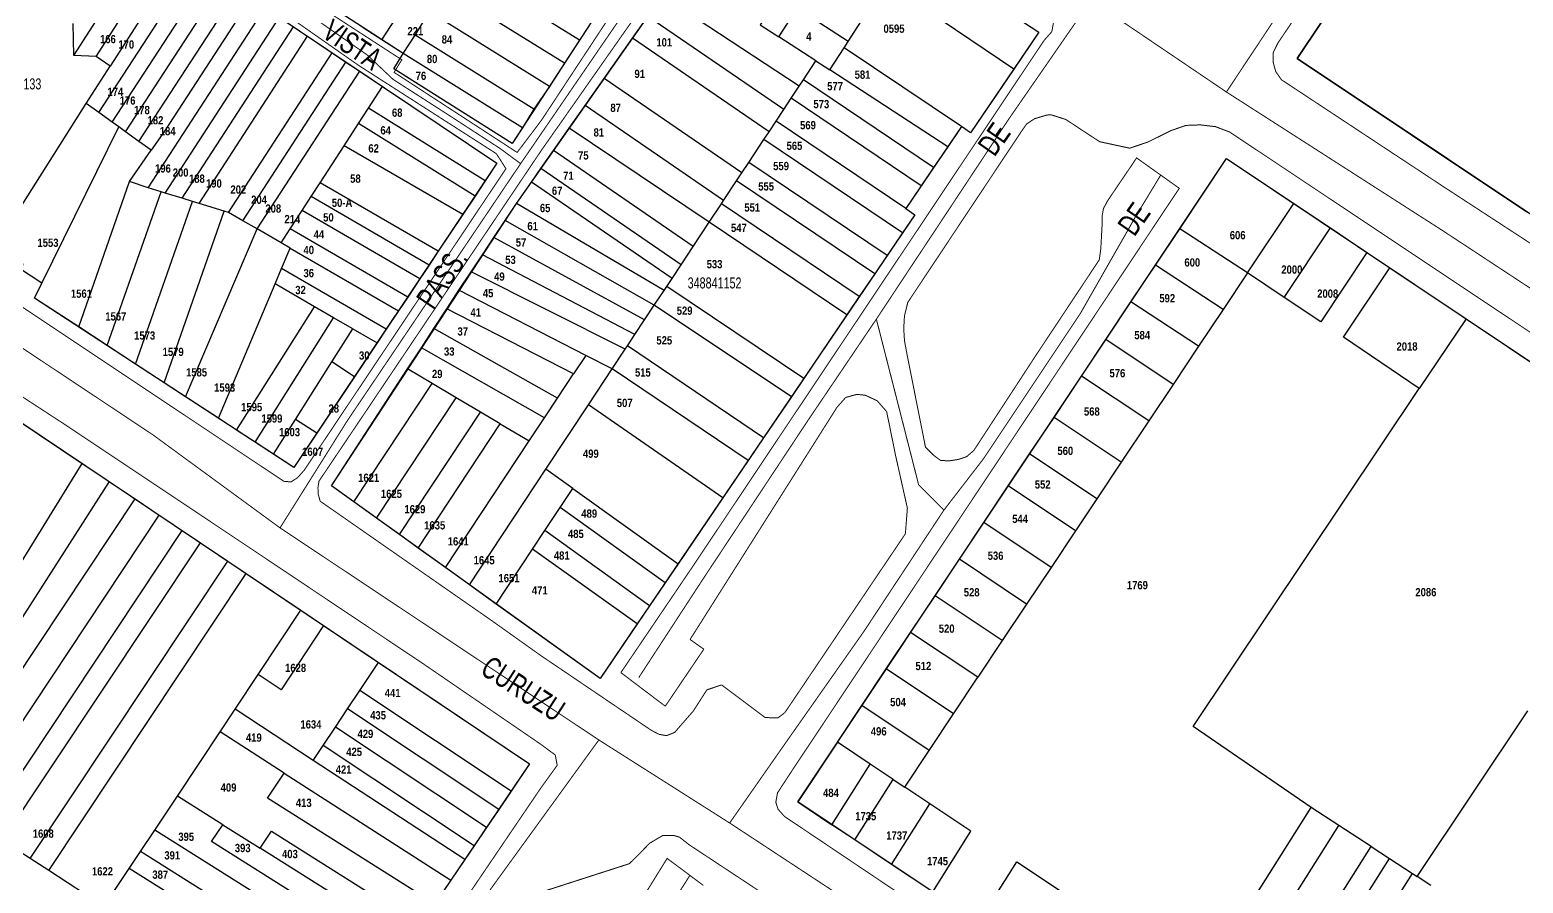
# Model space of a CAD drawing. Extents: x 203136 to 205923, y 4839890 to 4842982.
# Drawn here: x 203664.5 to 203936, y 4840513.5 to 4840668.6 of the extents above; entities that cross this region are included whole.
import ezdxf
from ezdxf.enums import TextEntityAlignment as Align

# ---------------------------------------------------------------- set-up
doc = ezdxf.new("R2010")
doc.units = 0
doc.header["$LTSCALE"] = 1.5
doc.header["$MEASUREMENT"] = 0
for name, color, linetype in [('CD_MALHA_LOTES', 40, 'CONTINUOUS'), ('CD_TXT_QUADRA', 7, 'CONTINUOUS'), ('RU-QUADRAS', 210, 'CONTINUOUS'), ('SV-EIXO-RUA-PAV', 20, 'CONTINUOUS'), ('SV-RUA-PAVIM-S-GUIA-C-GUIA', 7, 'CONTINUOUS'), ('SV-TXT-RUA-PAV-S-GUIA-C-GUIA', 7, 'CONTINUOUS'), ('Th_NmrPort', 1, 'CONTINUOUS')]:
    doc.layers.add(name, color=color, linetype=linetype)
doc.styles.add('3488-41-2D_TXTB$0$ARIAL', font='ARIAL.TTF')
doc.styles.add('ARIAL', font='ARIAL.TTF')
doc.styles.get("Standard").update_dxf_attribs({"font": 'swisscbo.ttf'})

msp = doc.modelspace()

# ---------------------------------------------------------------- linework, layer by layer
at = {"layer": 'CD_MALHA_LOTES', "linetype": 'Continuous', "flags": 128}
for points in [[(203974.28, 4840782.03), (203894.87, 4840663.42)], [(203672.45, 4840663.93), (203686.81, 4840686.33)], [(203676.52, 4840663.74), (203689.75, 4840684.35)], [(203728.45, 4840666.82), (203740.41, 4840685.19)], [(203677, 4840653.58), (203694.8, 4840680.97)], [(203692.3, 4840682.64), (203679.07, 4840662.03)], [(203679.43, 4840651.83), (203697.29, 4840679.3)], [(203764.39, 4840666.71), (203742.48, 4840680.37)], [(203831.84, 4840678.72), (203847.92, 4840668.2)], [(203681.87, 4840650.07), (203699.78, 4840677.63)], [(203684.31, 4840648.32), (203702.27, 4840675.96)], [(203761.66, 4840662.52), (203739.82, 4840676.13)], [(203685.99, 4840639.89), (203707.25, 4840672.61)], [(203704.64, 4840674.37), (203688.94, 4840650.21)], [(203804.34, 4840658.34), (203779.45, 4840674.8)], [(203800.63, 4840667.36), (203803.98, 4840672.51)], [(203813.27, 4840666.5), (203803.98, 4840672.51)], [(203689.06, 4840638.93), (203709.83, 4840670.89)], [(203734.5, 4840667.67), (203737.16, 4840671.9)], [(203758.93, 4840658.33), (203737.16, 4840671.9)], [(203774.05, 4840667.11), (203776.82, 4840671.05)], [(203801.53, 4840654.1), (203776.82, 4840671.05)], [(203813.27, 4840666.5), (203816.79, 4840671.97)], [(203843.35, 4840661.47), (203827.58, 4840672.1)], [(203672.45, 4840663.93), (203672.32, 4840669.75)], [(203692.15, 4840637.99), (203712.4, 4840669.16)], [(203695.23, 4840637.05), (203714.98, 4840667.43)], [(203712.4, 4840669.16), (203714.98, 4840667.43)], [(203714.98, 4840667.43), (203719.46, 4840664.42)], [(203728.45, 4840666.82), (203725.1, 4840669)], [(203732.37, 4840664.28), (203734.5, 4840667.67)], [(203756.13, 4840654.18), (203734.5, 4840667.67)], [(203766.02, 4840669.23), (203764.39, 4840666.71)], [(203768.88, 4840659.74), (203774.05, 4840667.11)], [(203798.89, 4840650.09), (203774.05, 4840667.11)], [(203797.26, 4840669.55), (203800.63, 4840667.36)], [(203807.39, 4840662.96), (203800.63, 4840667.36)], [(203847.92, 4840668.2), (203843.35, 4840661.47)], [(203700.61, 4840635.41), (203719.46, 4840664.42)], [(203719.46, 4840664.42), (203721.95, 4840662.75)], [(203732.37, 4840664.28), (203728.45, 4840666.82)], [(203764.39, 4840666.71), (203761.66, 4840662.52)], [(203809.93, 4840661.31), (203812.53, 4840665.36)], [(203812.53, 4840665.36), (203813.27, 4840666.5)], [(203833.84, 4840651.01), (203812.53, 4840665.36)], [(203676.52, 4840663.74), (203672.45, 4840663.93)], [(203674.7, 4840655.23), (203679.07, 4840662.03)], [(203679.07, 4840662.03), (203676.52, 4840663.74)], [(203703.21, 4840633.91), (203721.95, 4840662.75)], [(203721.95, 4840662.75), (203724.45, 4840661.08)], [(203730.65, 4840661.54), (203732.37, 4840664.28)], [(203754.02, 4840650.79), (203732.37, 4840664.28)], [(203761.66, 4840662.52), (203758.93, 4840658.33)], [(203805.11, 4840659.5), (203807.39, 4840662.96)], [(203807.39, 4840662.96), (203809.93, 4840661.31)], [(203894.87, 4840663.42), (203936.63, 4840635.52)], [(203705.81, 4840632.4), (203724.45, 4840661.08)], [(203724.45, 4840661.08), (203728.6, 4840658.29)], [(203752.19, 4840647.97), (203730.65, 4840661.54)], [(203765.43, 4840654.83), (203768.88, 4840659.74)], [(203793.92, 4840642.59), (203768.88, 4840659.74)], [(203804.34, 4840658.34), (203805.11, 4840659.5)], [(203828.78, 4840643.56), (203805.11, 4840659.5)], [(203831.36, 4840647.35), (203809.93, 4840661.31)], [(203843.35, 4840661.47), (203835.49, 4840649.89)], [(203726.05, 4840654.37), (203728.6, 4840658.29)], [(203728.6, 4840658.29), (203749.4, 4840644.34)], [(203758.93, 4840658.33), (203756.13, 4840654.18)], [(203802.9, 4840656.17), (203804.34, 4840658.34)], [(203658.25, 4840629.23), (203674.7, 4840655.23)], [(203677, 4840653.58), (203674.7, 4840655.23)], [(203679.43, 4840651.83), (203677, 4840653.58)], [(203724.24, 4840651.59), (203726.05, 4840654.37)], [(203747.26, 4840641.14), (203726.05, 4840654.37)], [(203756.13, 4840654.18), (203754.02, 4840650.79)], [(203762.55, 4840650.74), (203765.43, 4840654.83)], [(203790.61, 4840637.58), (203765.43, 4840654.83)], [(203800.15, 4840652), (203801.53, 4840654.1)], [(203801.53, 4840654.1), (203802.9, 4840656.17)], [(203826.54, 4840640.25), (203802.9, 4840656.17)], [(203666.65, 4840622.55), (203680.62, 4840650.97)], [(203680.62, 4840650.97), (203679.43, 4840651.83)], [(203681.87, 4840650.07), (203680.62, 4840650.97)], [(203721.6, 4840647.52), (203724.24, 4840651.59)], [(203745.41, 4840638.35), (203724.24, 4840651.59)], [(203754.02, 4840650.79), (203752.19, 4840647.97)], [(203798.89, 4840650.09), (203800.15, 4840652)], [(203823.73, 4840636.12), (203800.15, 4840652)], [(203833.84, 4840651.01), (203831.36, 4840647.35)], [(203835.49, 4840649.89), (203833.84, 4840651.01)], [(203684.31, 4840648.32), (203681.87, 4840650.07)], [(203686.54, 4840646.71), (203684.31, 4840648.32)], [(203688.94, 4840650.21), (203686.54, 4840646.71)], [(203759.68, 4840646.65), (203762.55, 4840650.74)], [(203788.01, 4840633.65), (203762.55, 4840650.74)], [(203795.18, 4840644.49), (203797.94, 4840648.66)], [(203797.94, 4840648.66), (203798.89, 4840650.09)], [(203823.14, 4840631.68), (203797.94, 4840648.66)], [(203682.61, 4840641.02), (203686.54, 4840646.71)], [(203717.23, 4840640.81), (203721.6, 4840647.52)], [(203743.18, 4840635.02), (203721.6, 4840647.52)], [(203757.38, 4840643.37), (203759.68, 4840646.65)], [(203785.09, 4840629.24), (203759.68, 4840646.65)], [(203831.36, 4840647.35), (203828.78, 4840643.56)], [(203749.4, 4840644.34), (203747.26, 4840641.14)], [(203755.66, 4840640.92), (203757.38, 4840643.37)], [(203782.89, 4840625.9), (203757.38, 4840643.37)], [(203793.92, 4840642.59), (203795.18, 4840644.49)], [(203820.34, 4840627.55), (203795.18, 4840644.49)], [(203828.78, 4840643.56), (203826.54, 4840640.25)], [(203873.56, 4840632.45), (203882.07, 4840645.22)], [(203882.07, 4840645.22), (203894.29, 4840637.04)], [(203673.36, 4840614.58), (203682.61, 4840641.02)], [(203685.99, 4840639.89), (203682.61, 4840641.02)], [(203715.6, 4840638.29), (203717.23, 4840640.81)], [(203738.73, 4840628.35), (203717.23, 4840640.81)], [(203747.26, 4840641.14), (203745.41, 4840638.35)], [(203752.95, 4840637.06), (203755.66, 4840640.92)], [(203781.23, 4840623.4), (203755.66, 4840640.92)], [(203790.61, 4840637.58), (203792.97, 4840641.15)], [(203792.97, 4840641.15), (203793.92, 4840642.59)], [(203818.09, 4840624.23), (203792.97, 4840641.15)], [(203826.54, 4840640.25), (203823.73, 4840636.12)], [(203678.53, 4840611.2), (203688.32, 4840639.15)], [(203683.7, 4840607.82), (203694.06, 4840637.4)], [(203688.32, 4840639.15), (203685.99, 4840639.89)], [(203689.06, 4840638.93), (203688.32, 4840639.15)], [(203692.15, 4840637.99), (203689.06, 4840638.93)], [(203694.06, 4840637.4), (203692.15, 4840637.99)], [(203695.23, 4840637.05), (203694.06, 4840637.4)], [(203713.96, 4840635.77), (203715.6, 4840638.29)], [(203737.06, 4840625.85), (203715.6, 4840638.29)], [(203745.41, 4840638.35), (203743.18, 4840635.02)], [(203790.22, 4840636.98), (203790.61, 4840637.58)], [(203688.88, 4840604.44), (203699.81, 4840635.66)], [(203699.81, 4840635.66), (203695.23, 4840637.05)], [(203700.61, 4840635.41), (203699.81, 4840635.66)], [(203703.21, 4840633.91), (203700.61, 4840635.41)], [(203711.78, 4840632.41), (203713.96, 4840635.77)], [(203735.39, 4840623.35), (203713.96, 4840635.77)], [(203743.18, 4840635.02), (203738.73, 4840628.35)], [(203750.88, 4840633.94), (203752.95, 4840637.06)], [(203779.77, 4840621.2), (203752.95, 4840637.06)], [(203788.01, 4840633.65), (203790.22, 4840636.98)], [(203815.28, 4840620.1), (203790.22, 4840636.98)], [(203825.39, 4840634.99), (203823.14, 4840631.68)], [(203823.73, 4840636.12), (203825.39, 4840634.99)], [(203885.85, 4840624.4), (203894.29, 4840637.04)], [(203894.29, 4840637.04), (203900.94, 4840632.59)], [(203692.79, 4840601.88), (203705.81, 4840632.4)], [(203705.81, 4840632.4), (203703.21, 4840633.91)], [(203710.14, 4840629.89), (203705.81, 4840632.4)], [(203710.14, 4840629.89), (203711.78, 4840632.41)], [(203733.17, 4840620.02), (203711.78, 4840632.41)], [(203748.82, 4840630.83), (203750.88, 4840633.94)], [(203778.01, 4840618.53), (203750.88, 4840633.94)], [(203785.09, 4840629.24), (203788.01, 4840633.65)], [(203813.04, 4840616.79), (203788.01, 4840633.65)], [(203869.12, 4840625.8), (203873.56, 4840632.45)], [(203885.85, 4840624.4), (203873.56, 4840632.45)], [(203892.51, 4840619.96), (203900.94, 4840632.59)], [(203900.94, 4840632.59), (203907.58, 4840628.14)], [(203711.8, 4840628.93), (203710.14, 4840629.89)], [(203746.76, 4840627.71), (203748.82, 4840630.83)], [(203776.24, 4840615.86), (203748.82, 4840630.83)], [(203782.89, 4840625.9), (203785.09, 4840629.24)], [(203823.14, 4840631.68), (203820.34, 4840627.55)], [(203710.23, 4840625.22), (203711.8, 4840628.93)], [(203711.8, 4840628.93), (203731.5, 4840617.52)], [(203738.73, 4840628.35), (203737.06, 4840625.85)], [(203744.71, 4840624.61), (203746.76, 4840627.71)], [(203774.48, 4840613.19), (203746.76, 4840627.71)], [(203820.34, 4840627.55), (203818.09, 4840624.23)], [(203907.58, 4840628.14), (203899.17, 4840615.52)], [(203907.58, 4840628.14), (203911.74, 4840625.36)], [(203666.65, 4840622.55), (203662.74, 4840625.1)], [(203709.06, 4840622.43), (203710.23, 4840625.22)], [(203729.27, 4840614.19), (203710.23, 4840625.22)], [(203737.06, 4840625.85), (203735.39, 4840623.35)], [(203742.49, 4840621.26), (203744.71, 4840624.61)], [(203772.71, 4840610.52), (203744.71, 4840624.61)], [(203781.23, 4840623.4), (203782.89, 4840625.9)], [(203818.09, 4840624.23), (203815.28, 4840620.1)], [(203864.68, 4840619.14), (203869.12, 4840625.8)], [(203881.42, 4840617.74), (203869.12, 4840625.8)], [(203885.85, 4840624.4), (203881.42, 4840617.74)], [(203892.51, 4840619.96), (203885.85, 4840624.4)], [(203903.33, 4840612.75), (203911.74, 4840625.36)], [(203911.74, 4840625.36), (203925.6, 4840616.09)], [(203665.32, 4840619.83), (203666.65, 4840622.55)], [(203698.75, 4840597.99), (203709.06, 4840622.43)], [(203716.24, 4840618.27), (203709.06, 4840622.43)], [(203735.39, 4840623.35), (203733.17, 4840620.02)], [(203740.27, 4840617.9), (203742.49, 4840621.26)], [(203765.55, 4840609.42), (203742.49, 4840621.26)], [(203778.01, 4840618.53), (203779.77, 4840621.2)], [(203779.77, 4840621.2), (203780.28, 4840621.97)], [(203780.28, 4840621.97), (203781.23, 4840623.4)], [(203805.18, 4840605.2), (203780.28, 4840621.97)], [(203673.36, 4840614.58), (203665.32, 4840619.83)], [(203702.06, 4840595.83), (203716.24, 4840618.27)], [(203719.7, 4840616.26), (203716.24, 4840618.27)], [(203733.17, 4840620.02), (203731.5, 4840617.52)], [(203776.24, 4840615.86), (203778.01, 4840618.53)], [(203802.93, 4840601.89), (203778.01, 4840618.53)], [(203815.28, 4840620.1), (203813.04, 4840616.79)], [(203860.12, 4840612.3), (203864.68, 4840619.14)], [(203876.98, 4840611.09), (203864.68, 4840619.14)], [(203899.17, 4840615.52), (203892.51, 4840619.96)], [(203705.41, 4840593.64), (203719.7, 4840616.26)], [(203723.17, 4840614.25), (203719.7, 4840616.26)], [(203731.5, 4840617.52), (203729.27, 4840614.19)], [(203737.94, 4840614.32), (203740.27, 4840617.9)], [(203763.33, 4840606.08), (203740.27, 4840617.9)], [(203774.48, 4840613.19), (203776.24, 4840615.86)], [(203813.04, 4840616.79), (203805.18, 4840605.2)], [(203881.42, 4840617.74), (203876.98, 4840611.09)], [(203925.6, 4840616.09), (203917.1, 4840603.38)], [(203925.6, 4840616.09), (203966.32, 4840588.83)], [(203678.53, 4840611.2), (203673.36, 4840614.58)], [(203719.35, 4840608.22), (203723.17, 4840614.25)], [(203723.17, 4840614.25), (203727.6, 4840611.69)], [(203729.27, 4840614.19), (203727.6, 4840611.69)], [(203735.65, 4840610.81), (203737.94, 4840614.32)], [(203760.38, 4840601.61), (203737.94, 4840614.32)], [(203773.11, 4840611.13), (203774.48, 4840613.19)], [(203683.7, 4840607.82), (203678.53, 4840611.2)], [(203727.6, 4840611.69), (203723.48, 4840605.52)], [(203733.15, 4840606.97), (203735.65, 4840610.81)], [(203758.05, 4840598.09), (203735.65, 4840610.81)], [(203770.35, 4840606.96), (203772.71, 4840610.52)], [(203772.71, 4840610.52), (203773.11, 4840611.13)], [(203797.88, 4840594.44), (203773.11, 4840611.13)], [(203855.68, 4840605.64), (203860.12, 4840612.3)], [(203872.35, 4840604.14), (203860.12, 4840612.3)], [(203876.98, 4840611.09), (203872.35, 4840604.14)], [(203917.1, 4840603.38), (203903.33, 4840612.75)], [(203688.88, 4840604.44), (203683.7, 4840607.82)], [(203712.76, 4840597.79), (203719.35, 4840608.22)], [(203723.48, 4840605.52), (203719.35, 4840608.22)], [(203765.55, 4840609.42), (203763.33, 4840606.08)], [(203770.35, 4840606.96), (203765.55, 4840609.42)], [(203723.48, 4840605.52), (203716.63, 4840595.26)], [(203719.3, 4840585.69), (203733.15, 4840606.97)], [(203737.61, 4840604.33), (203733.15, 4840606.97)], [(203760.38, 4840601.61), (203763.33, 4840606.08)], [(203766.03, 4840600.41), (203770.35, 4840606.96)], [(203795.07, 4840590.31), (203770.35, 4840606.96)], [(203805.18, 4840605.2), (203802.93, 4840601.89)], [(203850.69, 4840598.15), (203855.68, 4840605.64)], [(203867.91, 4840597.49), (203855.68, 4840605.64)], [(203692.79, 4840601.88), (203688.88, 4840604.44)], [(203723.36, 4840582.78), (203737.61, 4840604.33)], [(203742, 4840601.72), (203737.61, 4840604.33)], [(203872.35, 4840604.14), (203867.91, 4840597.49)], [(203875.99, 4840541.95), (203917.1, 4840603.38)], [(203658.25, 4840600.32), (203673.96, 4840589.78)], [(203698.75, 4840597.99), (203692.79, 4840601.88)], [(203727.51, 4840579.81), (203742, 4840601.72)], [(203746.39, 4840599.12), (203742, 4840601.72)], [(203758.05, 4840598.09), (203760.38, 4840601.61)], [(203758.28, 4840588.7), (203766.03, 4840600.41)], [(203790.45, 4840583.5), (203766.03, 4840600.41)], [(203802.93, 4840601.89), (203797.88, 4840594.44)], [(203702.06, 4840595.83), (203698.75, 4840597.99)], [(203708.75, 4840591.45), (203712.76, 4840597.79)], [(203716.63, 4840595.26), (203712.76, 4840597.79)], [(203731.66, 4840576.84), (203746.39, 4840599.12)], [(203735.07, 4840574.39), (203750.01, 4840596.97)], [(203750.01, 4840596.97), (203746.39, 4840599.12)], [(203750.01, 4840596.97), (203755.25, 4840593.86)], [(203755.25, 4840593.86), (203758.05, 4840598.09)], [(203846.25, 4840591.5), (203850.69, 4840598.15)], [(203862.91, 4840590), (203850.69, 4840598.15)], [(203867.91, 4840597.49), (203862.91, 4840590)], [(203705.41, 4840593.64), (203702.06, 4840595.83)], [(203716.63, 4840595.26), (203712.47, 4840589.02)], [(203740.02, 4840570.84), (203755.25, 4840593.86)], [(203797.88, 4840594.44), (203795.07, 4840590.31)], [(203708.75, 4840591.45), (203705.41, 4840593.64)], [(203712.47, 4840589.02), (203708.75, 4840591.45)], [(203842.37, 4840585.67), (203846.25, 4840591.5)], [(203858.47, 4840583.34), (203846.25, 4840591.5)], [(203651.9, 4840554.04), (203673.96, 4840589.78)], [(203673.96, 4840589.78), (203678.86, 4840586.49)], [(203744.39, 4840567.71), (203758.28, 4840588.7)], [(203763.17, 4840585.21), (203758.28, 4840588.7)], [(203795.07, 4840590.31), (203790.45, 4840583.5)], [(203862.91, 4840590), (203858.47, 4840583.34)], [(203678.86, 4840586.49), (203656.23, 4840551.17)], [(203678.86, 4840586.49), (203683.59, 4840583.31)], [(203723.36, 4840582.78), (203719.3, 4840585.69)], [(203837.93, 4840579.02), (203842.37, 4840585.67)], [(203854.59, 4840577.52), (203842.37, 4840585.67)], [(203643.85, 4840523.49), (203683.59, 4840583.31)], [(203683.59, 4840583.31), (203687.99, 4840580.35)], [(203760.87, 4840581.74), (203763.17, 4840585.21)], [(203763.17, 4840585.21), (203782.33, 4840571.52)], [(203790.45, 4840583.5), (203782.33, 4840571.52)], [(203858.47, 4840583.34), (203854.59, 4840577.52)], [(203651.98, 4840526.14), (203687.99, 4840580.35)], [(203687.99, 4840580.35), (203692.15, 4840577.56)], [(203727.51, 4840579.81), (203723.36, 4840582.78)], [(203758.11, 4840577.56), (203760.87, 4840581.74)], [(203779.97, 4840568.05), (203760.87, 4840581.74)], [(203656.16, 4840523.41), (203692.15, 4840577.56)], [(203692.15, 4840577.56), (203695.47, 4840575.34)], [(203731.66, 4840576.84), (203727.51, 4840579.81)], [(203755.88, 4840574.2), (203758.11, 4840577.56)], [(203777.16, 4840563.91), (203758.11, 4840577.56)], [(203833.49, 4840572.36), (203837.93, 4840579.02)], [(203850.15, 4840570.87), (203837.93, 4840579.02)], [(203854.59, 4840577.52), (203850.15, 4840570.87)], [(203659.51, 4840521.22), (203695.47, 4840575.34)], [(203695.47, 4840575.34), (203700.45, 4840571.99)], [(203735.07, 4840574.39), (203731.66, 4840576.84)], [(203740.02, 4840570.84), (203735.07, 4840574.39)], [(203749.27, 4840564.21), (203755.88, 4840574.2)], [(203774.92, 4840560.6), (203755.88, 4840574.2)], [(203829.05, 4840565.71), (203833.49, 4840572.36)], [(203845.71, 4840564.21), (203833.49, 4840572.36)], [(203664.54, 4840517.94), (203700.45, 4840571.99)], [(203667.89, 4840515.75), (203703.77, 4840569.76)], [(203700.45, 4840571.99), (203703.77, 4840569.76)], [(203703.77, 4840569.76), (203713.73, 4840563.07)], [(203744.39, 4840567.71), (203740.02, 4840570.84)], [(203782.33, 4840571.52), (203779.97, 4840568.05)], [(203850.15, 4840570.87), (203845.71, 4840564.21)], [(203749.27, 4840564.21), (203744.39, 4840567.71)], [(203779.97, 4840568.05), (203777.16, 4840563.91)], [(203768.18, 4840550.66), (203749.27, 4840564.21)], [(203777.16, 4840563.91), (203774.92, 4840560.6)], [(203824.61, 4840559.05), (203829.05, 4840565.71)], [(203841.27, 4840557.55), (203829.05, 4840565.71)], [(203845.71, 4840564.21), (203841.27, 4840557.55)], [(203705.98, 4840551.41), (203713.73, 4840563.07)], [(203713.73, 4840563.07), (203717.88, 4840560.28)], [(203717.88, 4840560.28), (203710.14, 4840548.62)], [(203717.88, 4840560.28), (203727.85, 4840553.59)], [(203774.92, 4840560.6), (203768.18, 4840550.66)], [(203820.17, 4840552.4), (203824.61, 4840559.05)], [(203836.84, 4840550.9), (203824.61, 4840559.05)], [(203841.27, 4840557.55), (203836.84, 4840550.9)], [(203724.45, 4840548.48), (203727.85, 4840553.59)], [(203727.85, 4840553.59), (203755.33, 4840535.14)], [(203701.77, 4840545.07), (203705.98, 4840551.41)], [(203710.14, 4840548.62), (203705.98, 4840551.41)], [(203815.73, 4840545.74), (203820.17, 4840552.4)], [(203832.4, 4840544.24), (203820.17, 4840552.4)], [(203832.4, 4840544.24), (203836.84, 4840550.9)], [(203722.23, 4840545.15), (203724.45, 4840548.48)], [(203751.97, 4840530.18), (203724.45, 4840548.48)], [(203699.05, 4840540.98), (203701.77, 4840545.07)], [(203716, 4840535.77), (203701.77, 4840545.07)], [(203720.02, 4840541.82), (203722.23, 4840545.15)], [(203749.72, 4840526.87), (203722.23, 4840545.15)], [(203811.29, 4840539.09), (203815.73, 4840545.74)], [(203827.96, 4840537.59), (203815.73, 4840545.74)], [(203827.96, 4840537.59), (203832.4, 4840544.24)], [(203916.69, 4840514.66), (203936.85, 4840544.79)], [(203691.29, 4840529.29), (203699.05, 4840540.98)], [(203710.73, 4840533.47), (203699.05, 4840540.98)], [(203717.81, 4840538.48), (203720.02, 4840541.82)], [(203747.48, 4840523.56), (203720.02, 4840541.82)], [(203897.43, 4840527.23), (203875.99, 4840541.95)], [(203716, 4840535.77), (203717.81, 4840538.48)], [(203745.24, 4840520.24), (203717.81, 4840538.48)], [(203811.29, 4840539.09), (203804.08, 4840528.27)], [(203817.27, 4840535.1), (203811.29, 4840539.09)], [(203823.54, 4840530.91), (203827.96, 4840537.59)], [(203743.56, 4840517.76), (203716, 4840535.77)], [(203755.33, 4840535.14), (203751.97, 4840530.18)], [(203810.31, 4840524.09), (203817.27, 4840535.1)], [(203821.43, 4840532.33), (203817.27, 4840535.1)], [(203707.65, 4840528.91), (203710.73, 4840533.47)], [(203710.73, 4840533.47), (203741.01, 4840514.01)], [(203814.48, 4840521.31), (203821.43, 4840532.33)], [(203821.43, 4840532.33), (203823.54, 4840530.91)], [(203687.19, 4840523.12), (203691.29, 4840529.29)], [(203699.55, 4840524.08), (203691.29, 4840529.29)], [(203738.11, 4840509.72), (203707.65, 4840528.91)], [(203751.97, 4840530.18), (203749.72, 4840526.87)], [(203828.08, 4840527.89), (203823.54, 4840530.91)], [(203749.72, 4840526.87), (203747.48, 4840523.56)], [(203804.08, 4840528.27), (203810.31, 4840524.09)], [(203821.14, 4840516.87), (203828.08, 4840527.89)], [(203835.57, 4840522.89), (203828.08, 4840527.89)], [(203877.18, 4840495.14), (203897.43, 4840527.23)], [(203902.45, 4840523.94), (203897.43, 4840527.23)], [(203697.48, 4840521.02), (203699.55, 4840524.08)], [(203699.55, 4840524.08), (203706.32, 4840519.82)], [(203747.48, 4840523.56), (203745.24, 4840520.24)], [(203814.48, 4840521.31), (203810.31, 4840524.09)], [(203875.24, 4840480.81), (203902.45, 4840523.94)], [(203908.32, 4840520.11), (203902.45, 4840523.94)], [(203664.54, 4840517.94), (203659.51, 4840521.22)], [(203684.59, 4840519.21), (203687.19, 4840523.12)], [(203729.24, 4840496.63), (203687.19, 4840523.12)], [(203731.32, 4840499.7), (203697.48, 4840521.02)], [(203706.32, 4840519.82), (203708.4, 4840522.88)], [(203708.4, 4840522.88), (203735.47, 4840505.83)], [(203821.14, 4840516.87), (203814.48, 4840521.31)], [(203828.63, 4840511.88), (203835.57, 4840522.89)], [(203667.89, 4840515.75), (203664.54, 4840517.94)], [(203682.54, 4840516.13), (203684.59, 4840519.21)], [(203726.61, 4840492.74), (203684.59, 4840519.21)], [(203733.4, 4840502.76), (203706.32, 4840519.82)], [(203743.56, 4840517.76), (203741.01, 4840514.01)], [(203745.24, 4840520.24), (203743.56, 4840517.76)], [(203881.06, 4840476.92), (203908.32, 4840520.11)], [(203884.39, 4840474.71), (203911.67, 4840517.93)], [(203908.32, 4840520.11), (203911.67, 4840517.93)], [(203911.67, 4840517.93), (203915.86, 4840515.2)], [(203677.93, 4840509.19), (203667.89, 4840515.75)], [(203679.38, 4840511.38), (203682.54, 4840516.13)], [(203724.53, 4840489.67), (203682.54, 4840516.13)], [(203828.63, 4840511.88), (203821.14, 4840516.87)], [(203836.95, 4840506.33), (203843.9, 4840517.34)], [(203843.9, 4840517.34), (203852.22, 4840511.79)], [(203888.55, 4840471.93), (203915.86, 4840515.2)], [(203915.86, 4840515.2), (203916.69, 4840514.66)], [(203741.01, 4840514.01), (203738.11, 4840509.72)], [(203919.21, 4840513.01), (203916.69, 4840514.66)]]:
    msp.add_lwpolyline(points, dxfattribs=at)
at = {"layer": 'RU-QUADRAS', "color": 6, "linetype": 'Continuous'}
for points in [[(203630.09, 4840733.2), (203641.78, 4840750.44), (203644.07, 4840749.15), (203647.59, 4840754.58), (203645.41, 4840756.03), (203667.16, 4840789.56), (203790.75, 4840707.21), (203752.19, 4840647.97), (203730.65, 4840661.54), (203732.37, 4840664.28), (203696.58, 4840687.51), (203697.59, 4840689.05), (203649.15, 4840722.81), (203648.18, 4840721.3)], [(203894.87, 4840663.42), (203974.28, 4840782.03), (204172.25, 4840651.15), (204230.15, 4840611.07), (204151.43, 4840491.13), (204059.37, 4840552.9), (204076.01, 4840635.74), (204070.42, 4840638.89), (204054.24, 4840555.92), (204009.07, 4840586.95), (204050.78, 4840649.88), (204046.08, 4840652.63), (204004.77, 4840590.07)], [(203588.24, 4840670.21), (203626.42, 4840726.84), (203749.4, 4840644.34), (203712.47, 4840589.02), (203665.32, 4840619.83), (203666.65, 4840622.55), (203662.74, 4840625.1), (203663.27, 4840625.95), (203658.25, 4840629.23), (203656.11, 4840625.85)], [(203719.3, 4840585.69), (203752.95, 4840637.06), (203797.96, 4840701.15), (203811.75, 4840691.66), (203797.26, 4840669.55), (203800.63, 4840667.36), (203815.15, 4840689.64), (203847.92, 4840668.2), (203835.49, 4840649.89), (203833.84, 4840651.01), (203823.73, 4840636.12), (203825.39, 4840634.99), (203768.18, 4840550.66)], [(203804.08, 4840528.27), (203882.07, 4840645.22), (204138.41, 4840473.67), (204062.44, 4840359.05), (204059.49, 4840357.99), (203979.57, 4840411.26), (204008.04, 4840454.58), (204007.21, 4840455.14), (203978.74, 4840411.82)]]:
    msp.add_lwpolyline(points, close=True, dxfattribs=at)
msp.add_lwpolyline([(203478.46, 4840664.42), (203503.57, 4840702.27), (203575.01, 4840655.96), (203573.33, 4840653.42), (203584.27, 4840646.39), (203585.95, 4840648.87), (203610.13, 4840632.63), (203569.4, 4840568.86), (203574.43, 4840565.79), (203614.05, 4840630), (203755.33, 4840535.14), (203687.76, 4840435.18)], dxfattribs=at)
at = {"layer": 'SV-EIXO-RUA-PAV', "const_width": 0.18}
for points in [[(203477.724603, 4840929.011676), (203488.430981, 4840921.456069), (203520.694434, 4840901.323674), (203555.668018, 4840877.964934), (203567.355947, 4840868.780345), (203590.577074, 4840854.541666), (203670.525911, 4840801.436022), (203712.726508, 4840772.786076), (203771.31694, 4840733.811824), (203800.999317, 4840713.937537), (203857.398368, 4840673.970644), (203882.027262, 4840657.309483), (203921.519554, 4840631.990215), (203967.545851, 4840601.7224), (204001.19809, 4840579.591842), (204039.51599, 4840553.58216), (204054.172383, 4840543.647322), (204076.798251, 4840528.407025), (204120.614517, 4840499.004005), (204151.9188, 4840478.037905)], [(203544.618975, 4840785.012554), (203626.1314, 4840731.779227), (203638.8432, 4840723.261675), (203662.330994, 4840707.646164), (203685.851052, 4840691.417647), (203712.081239, 4840673.575957), (203725.793207, 4840664.058238), (203730.503671, 4840659.605882), (203740.408551, 4840653.249981), (203750.02306, 4840646.990871), (203753.701094, 4840644.280741)], [(203882.027262, 4840657.309483), (203895.479624, 4840677.584114), (203913.83249, 4840704.15253), (203919.5017, 4840714.433978), (203916.522963, 4840729.471798), (203911.217476, 4840754.747997)], [(203477.596786, 4840732.524392), (203488.611829, 4840725.487378), (203499.838707, 4840718.236686), (203523.578875, 4840702.916675), (203557.025615, 4840680.696813), (203580.120562, 4840664.147597), (203593.045182, 4840656.371911), (203616.902297, 4840640.818008), (203648.477891, 4840620.469292), (203686.83639, 4840594.974923), (203709.956124, 4840578.054282), (203767.922919, 4840539.492958), (203791.707918, 4840524.393492), (203831.861806, 4840498.002833), (203877.026579, 4840467.269408), (203924.128894, 4840435.934676), (203964.884089, 4840409.009523), (204003.701741, 4840382.552053), (204035.570967, 4840361.105467), (204064.901345, 4840341.796858)], [(203709.956124, 4840578.054282), (203722.185736, 4840597.532476), (203753.701094, 4840644.280741), (203776.069643, 4840676.908927), (203799.686482, 4840711.609481)], [(203857.398368, 4840673.970644), (203842.493477, 4840652.441357), (203818.382624, 4840616.007179), (203806.010591, 4840597.692673), (203786.965452, 4840568.905776), (203775.176958, 4840550.827112)], [(203870.062654, 4840642.163801), (203865.581445, 4840634.760065), (203855.498725, 4840617.078773), (203837.866142, 4840590.629898), (203830.65724, 4840581.277809), (203816.14202, 4840559.261435), (203801.870343, 4840538.949868), (203791.707918, 4840524.393492)], [(203830.65724, 4840581.277809), (203826.078614, 4840585.856436), (203818.382624, 4840616.007179)], [(203685.378979, 4840415.521024), (203690.597915, 4840423.244387), (203727.521986, 4840480.132934), (203742.741671, 4840504.781179), (203767.922919, 4840539.492958)], [(203784.46821, 4840514.853102), (203759.353804, 4840475.350235), (203744.067506, 4840453.266942), (203736.531923, 4840443.110286), (203729.487791, 4840431.725003), (203718.019678, 4840413.610654), (203699.744086, 4840390.392802), (203684.571803, 4840367.597225), (203660.249801, 4840331.439962), (203620.726546, 4840270.200634), (203610.289388, 4840253.286883)]]:
    msp.add_lwpolyline(points, dxfattribs=at)
at = {"layer": 'SV-RUA-PAVIM-S-GUIA-C-GUIA', "linetype": 'Continuous', "const_width": 0.18, "flags": 128}
for points in [[(203757.49, 4840652.17), (203753.07, 4840646.32), (203730.7, 4840660.88), (203732.1, 4840663.16), (203694.37, 4840687.63), (203629.33, 4840731.78), (203628.9, 4840733.1), (203640.27, 4840750.35), (203667.08, 4840792.12), (203668.9, 4840793.7), (203717.09, 4840761.47), (203757.59, 4840734.03), (203794.8, 4840708.84)], [(203586.19, 4840669.22), (203621.15, 4840646.15), (203654.65, 4840623.82), (203654.68, 4840623.81), (203710.65, 4840586.52), (203711.95, 4840586.41), (203713.14, 4840587.18), (203714.36, 4840588.54), (203751.03, 4840643.36), (203749.29, 4840646.09), (203724.22, 4840662.16), (203693.45, 4840683.69), (203660.99, 4840706.6), (203641.42, 4840719.25), (203627.29, 4840728.38), (203627.27, 4840728.38), (203625.86, 4840728.07)]]:
    msp.add_lwpolyline(points, close=True, dxfattribs=at)
for points in [[(204002.93, 4840585.83), (203947.61, 4840623.07), (203921.65, 4840639.99), (203892.03, 4840659.54), (203891, 4840661.02), (203890.51, 4840662.79), (203890.51, 4840664.4), (203891.34, 4840666.13), (203922.89, 4840712.98)], [(203975.38, 4840588.23), (203882.62, 4840650.03), (203880.02, 4840651.01), (203877.27, 4840651.33), (203874.66, 4840651.23), (203871.98, 4840650.3), (203867.75, 4840648.21), (203864.45, 4840647.09), (203858.98, 4840648.27), (203852.81, 4840652.32), (203850.18, 4840653.15), (203849.38, 4840653.12), (203847.15, 4840652.45), (203845.71, 4840651.5), (203844.9, 4840650.36), (203824.09, 4840619.05), (203823.49, 4840616.58), (203823.36, 4840614.27), (203823.5, 4840612.04), (203823.95, 4840609.64), (203827.31, 4840592.73), (203828.77, 4840591.28), (203830.07, 4840590.31), (203831.63, 4840590.24), (203833.3, 4840590.5), (203834.8, 4840591.01), (203836.11, 4840592.14), (203847.31, 4840609.3), (203858.91, 4840626.79), (203859.19, 4840628.79), (203859.42, 4840632.99), (203859.43, 4840634.78), (203859.67, 4840636.1), (203860.41, 4840637.5), (203865.7, 4840645.32), (203873.46, 4840639.8), (203803.24, 4840534.21), (203800.41, 4840529.88), (203800.1, 4840528.17), (203800.5, 4840526.91), (203801.67, 4840525.59), (203889.24, 4840466.8)], [(203854.64, 4840474.05), (203784.44, 4840520.37), (203782.57, 4840521.83), (203781.43, 4840522.15), (203779.58, 4840522.14), (203777.18, 4840520.73), (203774.73, 4840518.23), (203773.45, 4840516.99), (203757.33, 4840511.79)], [(203774.1, 4840507.88), (203780.34, 4840517.96), (203786.93, 4840513.04)]]:
    msp.add_lwpolyline(points, dxfattribs=at)
at = {"layer": 'SV-RUA-PAVIM-S-GUIA-C-GUIA', "const_width": 0.18}
for points in [[(203757.48, 4840646.71), (203798.92, 4840705.76)], [(203850.58, 4840669.91), (203850.29, 4840668.28)], [(203850.29, 4840668.28), (203848.88, 4840666.69)], [(203848.88, 4840666.69), (203785.07, 4840571.15)], [(203717.04, 4840586.56), (203757.48, 4840646.71)], [(203812.81, 4840601.77), (203814.85, 4840602.33), (203816.373713, 4840602.170893), (203818.53003, 4840601.166448), (203820.253638, 4840599.195825)], [(203784.51, 4840557.76), (203811.25, 4840600.02)], [(203811.25, 4840600.02), (203812.81, 4840601.77)], [(203820.253638, 4840599.195825), (203821.9, 4840591.11)], [(203821.9, 4840591.11), (203824.02, 4840581.65)], [(203716.85, 4840585.35), (203717.04, 4840586.56)], [(203716.91, 4840584.15), (203716.85, 4840585.35)], [(203717.25, 4840582.91), (203716.91, 4840584.15)], [(203748.53, 4840561.13), (203717.25, 4840582.91)], [(203824.02, 4840581.65), (203823.66, 4840576.98)], [(203823.66, 4840576.98), (203801.75, 4840544.47)], [(203785.07, 4840571.15), (203771.93, 4840551.74)], [(203757.38, 4840554.83), (203748.53, 4840561.13)], [(203780, 4840545.63), (203787.01, 4840556)], [(203787.01, 4840556), (203784.51, 4840557.76)], [(203777.41, 4840541.28), (203757.38, 4840554.83)], [(203771.93, 4840551.74), (203780, 4840545.63)], [(203787.56, 4840548.6), (203785.12, 4840544.78)], [(203790.25, 4840549.5), (203787.56, 4840548.6)], [(203798.16, 4840543.57), (203790.25, 4840549.5)], [(203785.12, 4840544.78), (203781.71, 4840540.87)], [(203801.75, 4840544.47), (203800.451718, 4840543.489525), (203798.16, 4840543.57)], [(203778.84, 4840540.52), (203777.41, 4840541.28)], [(203780.23, 4840540.27), (203778.84, 4840540.52)], [(203781.71, 4840540.87), (203780.23, 4840540.27)]]:
    msp.add_lwpolyline(points, dxfattribs=at)
at = {"layer": 'SV-RUA-PAVIM-S-GUIA-C-GUIA', "linetype": 'Continuous', "const_width": 0.18}
msp.add_lwpolyline([(203638.64, 4840617.83), (203671.23, 4840596.59), (203707.38, 4840572.47), (203736.01, 4840553.33), (203757.36, 4840538.71), (203760, 4840536.76), (203760.35, 4840534.88), (203757.35, 4840530.72), (203740.46, 4840505.82)], dxfattribs=at)

# ---------------------------------------------------------------- texts
at = {"layer": 'CD_TXT_QUADRA', "style": 'ARIAL', "width": 0.7}
for s, p in [('348841133', (203656.77, 4840657.78)), ('348841152', (203784.07, 4840621.59))]:
    msp.add_text(s, height=2, dxfattribs=at).set_placement(p)
at = {"layer": 'SV-TXT-RUA-PAV-S-GUIA-C-GUIA', "width": 0.7}
for s, rotation, style, p in [('VISTA', 326, 'ARIAL', (203717.32, 4840667.42)), ('DE ', 55, 'ARIAL', (203839.861772, 4840645.375891)), ('DE ', 55, 'ARIAL', (203865.29352, 4840630.860671)), ('PASS.', 56, '3488-41-2D_TXTB$0$ARIAL', (203737.827551, 4840617.543798)), ('CURUZU', 327, 'ARIAL', (203746.145362, 4840551.644811))]:
    msp.add_text(s, height=4, rotation=rotation, dxfattribs=dict(at, style=style)).set_placement(p)
at = {"layer": 'Th_NmrPort', "color": 1}
for s, p in [('166', (203677.226432, 4840666.924482)), ('221', (203733.126432, 4840668.364482)), ('84', (203739.353636, 4840666.865738)), ('101', (203778.384422, 4840666.341914)), ('4', (203805.632198, 4840667.411225)), ('0595', (203819.674482, 4840668.823568)), ('170', (203680.566432, 4840665.944482)), ('80', (203736.653636, 4840663.315738)), ('76', (203734.623636, 4840660.245738)), ('91', (203774.404422, 4840660.601914)), ('577', (203809.444422, 4840658.371914)), ('581', (203814.434482, 4840660.463568)), ('174', (203678.586432, 4840657.354482)), ('176', (203680.806432, 4840655.754482)), ('178', (203683.406432, 4840654.024482)), ('68', (203730.304482, 4840653.553568)), ('87', (203770.024422, 4840654.431914)), ('573', (203806.944482, 4840655.113568)), ('182', (203685.876432, 4840652.174482)), ('184', (203688.096432, 4840650.194482)), ('64', (203728.204482, 4840650.343568)), ('569', (203804.514482, 4840651.273568)), ('81', (203766.964422, 4840649.961914)), ('565', (203802.054422, 4840647.531914)), ('62', (203726.013636, 4840647.055738)), ('75', (203764.144422, 4840645.781914)), ('196', (203687.236432, 4840643.404482)), ('200', (203690.446432, 4840642.664482)), ('71', (203761.424422, 4840642.091914)), ('559', (203799.624422, 4840643.841914)), ('188', (203693.406432, 4840641.554482)), ('190', (203696.496432, 4840640.684482)), ('202', (203700.936432, 4840639.574482)), ('58', (203722.711875, 4840641.558409)), ('67', (203759.384422, 4840639.361914)), ('555', (203796.904422, 4840640.141914)), ('204', (203704.706432, 4840637.724482)), ('50-A', (203719.371875, 4840637.168409)), ('208', (203707.296432, 4840636.124482)), ('214', (203710.756432, 4840634.204482)), ('50', (203717.79919, 4840634.511565)), ('65', (203757.203636, 4840636.215738)), ('551', (203794.374422, 4840636.301914)), ('44', (203716.06919, 4840631.421565)), ('61', (203754.92919, 4840632.921565)), ('547', (203791.944422, 4840632.611914)), ('606', (203882.638086, 4840631.274422)), ('1553', (203665.850733, 4840629.901017)), ('40', (203714.21919, 4840628.581565)), ('57', (203752.815574, 4840629.95519)), ('53', (203750.901017, 4840626.799267)), ('533', (203787.524422, 4840626.001914)), ('600', (203874.394482, 4840626.323568)), ('36', (203714.21919, 4840624.381565)), ('49', (203748.885513, 4840623.743779)), ('2000', (203892.018086, 4840625.024422)), ('1561', (203671.937706, 4840620.643527)), ('32', (203712.72919, 4840621.301565)), ('45', (203746.835513, 4840620.733779)), ('2008', (203898.538086, 4840620.644422)), ('529', (203782.084422, 4840617.541914)), ('592', (203869.834482, 4840619.803568)), ('1567', (203678.186448, 4840616.506532)), ('41', (203744.581017, 4840617.229267)), ('1573', (203683.43384, 4840613.029861)), ('37', (203742.225574, 4840613.77519)), ('525', (203778.384422, 4840612.151914)), ('584', (203865.284482, 4840613.103568)), ('1579', (203688.61384, 4840610.059861)), ('30', (203724.322767, 4840609.400668)), ('33', (203739.76919, 4840610.121565)), ('2018', (203912.958086, 4840611.044422)), ('1585', (203692.870931, 4840606.342191)), ('29', (203737.57919, 4840606.041565)), ('515', (203774.494422, 4840606.311914)), ('576', (203860.774482, 4840606.183568)), ('1593', (203697.980235, 4840603.563242)), ('1595', (203702.890733, 4840600.021017)), ('28', (203718.772767, 4840599.770668)), ('507', (203771.194422, 4840600.771914)), ('568', (203856.124482, 4840599.213568)), ('1599', (203706.564262, 4840597.933636)), ('1603', (203709.774262, 4840595.463636)), ('1607', (203713.970799, 4840591.899269)), ('499', (203765.033466, 4840591.540793)), ('560', (203851.304482, 4840592.063568)), ('1621', (203724.166432, 4840587.174482)), ('552', (203847.194482, 4840585.953568)), ('1625', (203728.296432, 4840584.254482)), ('1629', (203732.566432, 4840581.444482)), ('489', (203764.743466, 4840580.650793)), ('544', (203843.084482, 4840579.693568)), ('1635', (203736.166432, 4840578.524482)), ('485', (203762.313466, 4840576.960793)), ('1641', (203740.446432, 4840575.604482)), ('1645', (203745.158086, 4840572.174422)), ('481', (203759.743466, 4840573.020793)), ('536', (203838.624482, 4840572.993568)), ('1651', (203749.678086, 4840568.924422)), ('471', (203755.753466, 4840566.700793)), ('528', (203834.284482, 4840566.343568)), ('1769', (203863.928554, 4840567.627271)), ('2086', (203916.388554, 4840566.367271)), ('520', (203829.734482, 4840559.733568)), ('1628', (203710.878086, 4840552.604422)), ('512', (203825.494482, 4840552.943568)), ('441', (203729.004422, 4840548.031914)), ('504', (203820.894482, 4840546.383568)), ('1634', (203713.658086, 4840542.324422)), ('435', (203726.344422, 4840543.981914)), ('419', (203703.764482, 4840539.923568)), ('429', (203724.044422, 4840540.601914)), ('496', (203817.374422, 4840541.061914)), ('425', (203721.994422, 4840537.331914)), ('421', (203720.084482, 4840534.123568)), ('409', (203699.164482, 4840530.853568)), ('413', (203712.834482, 4840528.073568)), ('484', (203808.689715, 4840529.878972)), ('1735', (203814.541458, 4840525.634885)), ('1608', (203664.996432, 4840522.464482)), ('395', (203691.463636, 4840521.895738)), ('393', (203701.733636, 4840519.845738)), ('1737', (203820.182568, 4840522.114674)), ('391', (203688.923636, 4840518.515738)), ('403', (203710.323636, 4840518.755738)), ('1745', (203827.594262, 4840517.453636)), ('1622', (203675.758086, 4840515.604422)), ('387', (203686.743636, 4840515.005738))]:
    msp.add_text(s, height=1.5, dxfattribs=at).set_placement(p, align=Align.MIDDLE_LEFT)

doc.saveas('drawing.dxf')
